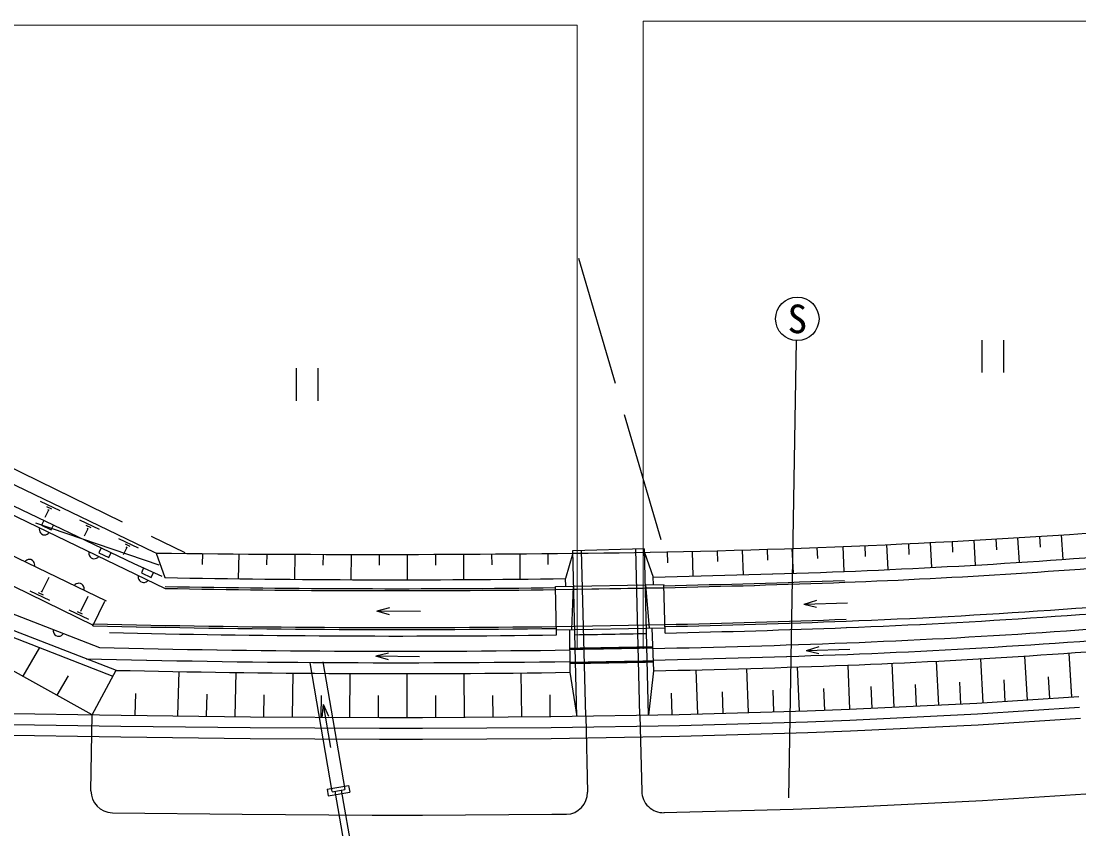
# Model space of a CAD drawing. Units: millimetres, scale not verified. Extents: x 40000 to 680000, y 20000 to 380000.
# Drawn here: x 294526 to 343248, y 257193 to 294399 of the extents above; entities that cross this region are included whole.
import ezdxf
from ezdxf.enums import TextEntityAlignment as Align

# ---------------------------------------------------------------- set-up
doc = ezdxf.new("R2010")
doc.units = ezdxf.units.MM
doc.header["$LTSCALE"] = 1000
doc.linetypes.add('DASHED', pattern=[7.5, 6, -1.5])
for name, color, linetype, lineweight in [('M-BGD', 7, 'Continuous', 25), ('M-BGD-EXST', 7, 'Continuous', 25), ('M-STR-HTXT', 7, 'Continuous', 13)]:
    doc.layers.add(name, color=color, linetype=linetype, lineweight=lineweight)
doc.styles.add('ＭＳ ゴシック', font='')
doc.styles.get('ＭＳ ゴシック').set_extended_font_data('MS Gothic')

msp = doc.modelspace()

# ---------------------------------------------------------------- linework, layer by layer
at = {"layer": 'M-BGD', "linetype": 'DASHED'}
for p, q in [((324006, 270512), (320175, 283625)), ((324006, 270512), (320175, 283625)), ((300882, 269338), (280810, 276187)), ((300882, 269338), (281376, 275994)), ((293785, 273977), (302060, 269928)), ((293785, 273977), (302060, 269928)), ((319143, 268214), (324142, 268303)), ((319143, 268214), (324142, 268302)), ((319983, 268379), (323283, 268437)), ((319983, 268379), (323283, 268437)), ((319173, 266514), (324172, 266603)), ((319173, 266515), (324172, 266603)), ((320032, 266380), (323332, 266438)), ((320032, 266380), (323332, 266438)), ((307827, 264834), (308846, 258902)), ((307827, 264834), (308846, 258902)), ((308428, 264883), (309437, 259003)), ((308428, 264883), (309437, 259003)), ((308623, 259016), (309609, 259185)), ((308623, 259016), (309609, 259185)), ((308623, 259016), (308674, 258720)), ((308623, 259016), (308674, 258720)), ((308674, 258720), (309660, 258889)), ((308674, 258720), (309660, 258889)), ((308846, 258902), (309437, 259003)), ((308846, 258902), (309437, 259003)), ((310998, 247253), (308994, 258927)), ((311293, 247304), (309289, 258978)), ((309609, 259185), (309660, 258889)), ((309609, 259185), (309660, 258889))]:
    msp.add_line(p, q, dxfattribs=at)
at = {"layer": 'M-BGD'}
for p, q in [((300673, 269924), (292705, 273752)), ((300673, 269924), (292705, 273752)), ((292106, 273059), (299712, 269417)), ((292106, 273059), (299712, 269417)), ((292179, 272595), (301159, 268268)), ((292179, 272595), (301159, 268268)), ((296323, 271845), (295421, 272275)), ((296323, 271845), (295421, 272275)), ((295786, 271879), (295624, 271540)), ((295786, 271879), (295624, 271540)), ((295942, 271916), (295716, 272023)), ((295942, 271916), (295716, 272023)), ((295814, 271866), (295758, 271893)), ((295814, 271866), (295758, 271893)), ((295567, 271402), (295459, 271176)), ((295567, 271402), (295459, 271176)), ((298129, 270984), (297226, 271414)), ((298129, 270984), (297226, 271414)), ((291505, 271033), (298436, 267693)), ((291505, 271033), (298436, 267693)), ((295369, 271058), (295361, 270995)), ((295369, 271058), (295361, 270995)), ((295361, 270995), (295367, 270937)), ((295361, 270995), (295367, 270937)), ((295367, 270937), (295390, 270871)), ((295367, 270937), (295390, 270871)), ((295459, 271176), (295910, 270961)), ((295459, 271176), (295910, 270961)), ((295910, 270961), (296018, 271186)), ((295910, 270961), (296018, 271186)), ((297591, 271019), (297428, 270676)), ((297591, 271019), (297428, 270676)), ((297747, 271055), (297522, 271163)), ((297747, 271055), (297522, 271163)), ((297620, 271005), (297563, 271032)), ((297620, 271005), (297563, 271032)), ((295390, 270871), (295422, 270822)), ((295390, 270871), (295422, 270822)), ((295422, 270822), (295467, 270778)), ((295422, 270822), (295468, 270778)), ((295467, 270778), (295540, 270743)), ((295468, 270778), (295540, 270743)), ((295540, 270743), (295602, 270735)), ((295540, 270743), (295602, 270735)), ((295602, 270735), (295660, 270740)), ((295602, 270735), (295660, 270740)), ((295660, 270740), (295727, 270764)), ((295660, 270740), (295727, 270764)), ((295727, 270764), (295776, 270796)), ((295727, 270764), (295776, 270796)), ((295776, 270796), (295820, 270841)), ((295776, 270796), (295820, 270841)), ((299934, 270123), (299031, 270554)), ((299934, 270123), (299031, 270554)), ((337409, 270434), (337435, 269934)), ((337409, 270433), (337435, 269934)), ((338414, 270488), (338477, 269343)), ((338414, 270488), (338477, 269343)), ((339419, 270546), (339448, 270046)), ((339419, 270546), (339448, 270047)), ((340425, 270606), (340492, 269467)), ((340425, 270606), (340492, 269467)), ((341430, 270668), (341460, 270169)), ((341430, 270668), (341460, 270169)), ((342435, 270733), (342507, 269604)), ((342435, 270733), (342507, 269604)), ((297646, 269961), (297638, 269898)), ((297646, 269961), (297638, 269898)), ((298219, 270132), (298111, 269907)), ((298219, 270132), (298111, 269907)), ((299397, 270158), (299232, 269812)), ((299397, 270158), (299232, 269812)), ((299553, 270195), (299327, 270302)), ((299553, 270195), (299327, 270302)), ((299425, 270145), (299369, 270171)), ((299425, 270145), (299369, 270171)), ((300739, 269893), (300673, 269924)), ((300739, 269893), (300673, 269924)), ((319943, 270019), (323242, 270100)), ((319943, 270019), (323242, 270100)), ((320130, 262371), (319943, 270019)), ((320130, 262371), (319943, 270019)), ((320530, 262381), (320343, 270029)), ((320530, 262381), (320343, 270029)), ((323029, 262421), (322843, 270069)), ((323029, 262421), (322843, 270069)), ((323429, 262431), (323243, 270079)), ((323429, 262431), (323243, 270079)), ((323246, 269930), (323644, 268792)), ((323246, 269930), (323644, 268792)), ((324289, 269949), (324303, 269449)), ((324289, 269949), (324303, 269449)), ((325438, 269974), (325474, 268834)), ((325438, 269974), (325474, 268834)), ((326586, 270003), (326604, 269503)), ((326586, 270003), (326604, 269503)), ((327735, 270035), (327778, 268895)), ((327735, 270035), (327778, 268895)), ((328883, 270070), (328904, 269570)), ((328883, 270070), (328904, 269570)), ((330032, 270108), (330082, 268966)), ((330032, 270108), (330082, 268966)), ((331180, 270150), (331203, 269650)), ((331180, 270150), (331203, 269651)), ((332380, 270197), (332427, 269048)), ((332380, 270197), (332427, 269048)), ((333386, 270239), (333408, 269740)), ((333386, 270239), (333408, 269740)), ((334392, 270284), (334444, 269133)), ((334392, 270284), (334444, 269134)), ((335398, 270331), (335421, 269832)), ((335398, 270331), (335421, 269832)), ((336403, 270381), (336461, 269232)), ((336403, 270381), (336461, 269232)), ((297794, 262446), (284985, 269568)), ((297794, 262446), (284985, 269568)), ((294739, 269541), (294695, 269496)), ((294739, 269541), (294695, 269496)), ((294788, 269573), (294739, 269541)), ((294788, 269573), (294739, 269541)), ((294855, 269597), (294788, 269573)), ((294855, 269597), (294788, 269573)), ((294913, 269602), (294855, 269597)), ((294913, 269602), (294855, 269597)), ((294975, 269594), (294913, 269602)), ((294975, 269594), (294913, 269602)), ((295047, 269559), (294975, 269594)), ((295047, 269559), (294975, 269594)), ((295093, 269515), (295047, 269559)), ((295093, 269515), (295047, 269559)), ((295125, 269466), (295093, 269515)), ((295125, 269466), (295093, 269515)), ((295148, 269400), (295125, 269466)), ((295148, 269400), (295125, 269466)), ((297638, 269898), (297644, 269840)), ((297638, 269898), (297644, 269840)), ((297644, 269840), (297667, 269773)), ((297644, 269840), (297667, 269773)), ((297667, 269773), (297699, 269725)), ((297667, 269773), (297699, 269725)), ((297699, 269725), (297744, 269681)), ((297699, 269725), (297744, 269681)), ((297744, 269681), (297816, 269646)), ((297744, 269681), (297816, 269646)), ((297816, 269646), (297879, 269638)), ((297816, 269646), (297879, 269638)), ((297879, 269638), (297937, 269643)), ((297879, 269638), (297937, 269643)), ((297937, 269643), (298004, 269666)), ((297937, 269643), (298004, 269666)), ((298004, 269666), (298053, 269698)), ((298004, 269666), (298053, 269698)), ((298053, 269698), (298097, 269744)), ((298053, 269698), (298097, 269744)), ((298111, 269907), (298562, 269691)), ((298111, 269907), (298562, 269691)), ((298562, 269691), (298670, 269916)), ((298562, 269691), (298670, 269916)), ((300738, 269893), (301144, 268768)), ((300738, 269893), (301144, 268768)), ((302875, 269870), (302861, 269371)), ((302875, 269870), (302861, 269371)), ((304550, 269856), (304522, 268714)), ((304550, 269856), (304522, 268714)), ((305844, 269848), (305834, 269348)), ((305844, 269848), (305834, 269348)), ((307139, 269841), (307118, 268686)), ((307139, 269841), (307118, 268686)), ((308433, 269837), (308426, 269337)), ((308433, 269837), (308426, 269337)), ((309727, 269835), (309715, 268670)), ((309727, 269834), (309715, 268670)), ((311021, 269834), (311017, 269334)), ((311021, 269834), (311017, 269334)), ((312315, 269836), (312311, 268666)), ((312315, 269836), (312311, 268666)), ((313609, 269839), (313609, 269339)), ((313609, 269839), (313609, 269339)), ((314903, 269845), (314907, 268675)), ((314903, 269845), (314907, 268675)), ((316196, 269853), (316200, 269353)), ((316196, 269853), (316200, 269353)), ((317490, 269862), (317502, 268695)), ((317490, 269862), (317502, 268695)), ((318783, 269874), (318790, 269374)), ((318783, 269874), (318790, 269374)), ((319946, 269886), (319605, 268721)), ((319946, 269886), (319605, 268721)), ((297856, 266558), (292652, 269104)), ((297856, 266558), (292652, 269104)), ((295145, 269279), (295154, 269342)), ((295145, 269279), (295154, 269342)), ((295154, 269342), (295148, 269400)), ((295154, 269342), (295148, 269400)), ((299712, 269417), (301014, 268827)), ((299712, 269417), (301014, 268827)), ((300168, 269211), (300065, 268983)), ((300168, 269211), (300065, 268983)), ((300065, 268983), (300520, 268776)), ((300065, 268983), (300520, 268776)), ((300520, 268776), (300624, 269004)), ((300520, 268776), (300624, 269004)), ((295483, 268106), (295813, 268780)), ((295483, 268106), (295813, 268780)), ((297065, 268476), (297016, 268444)), ((297065, 268476), (297016, 268444)), ((297132, 268499), (297065, 268476)), ((297132, 268499), (297065, 268476)), ((297190, 268505), (297132, 268499)), ((297190, 268505), (297132, 268499)), ((297253, 268497), (297190, 268505)), ((297253, 268497), (297190, 268505)), ((297325, 268462), (297253, 268497)), ((297325, 268462), (297253, 268497)), ((297370, 268418), (297325, 268462)), ((297370, 268418), (297325, 268462)), ((299923, 268864), (299915, 268801)), ((299923, 268864), (299915, 268801)), ((299915, 268801), (299920, 268743)), ((299915, 268801), (299920, 268743)), ((299920, 268743), (299944, 268676)), ((299920, 268743), (299944, 268676)), ((299944, 268676), (299976, 268627)), ((299944, 268676), (299976, 268627)), ((299976, 268627), (300021, 268583)), ((299976, 268627), (300021, 268583)), ((300021, 268583), (300093, 268549)), ((300021, 268583), (300093, 268549)), ((300093, 268549), (300156, 268541)), ((300093, 268549), (300156, 268541)), ((300156, 268541), (300214, 268546)), ((300156, 268541), (300214, 268546)), ((300214, 268546), (300281, 268569)), ((300214, 268546), (300281, 268569)), ((300281, 268569), (300330, 268601)), ((300281, 268569), (300330, 268601)), ((300330, 268601), (300374, 268647)), ((300330, 268601), (300374, 268647)), ((319613, 268373), (319605, 268721)), ((319613, 268373), (319605, 268721)), ((323653, 268444), (323644, 268792)), ((323653, 268444), (323644, 268792)), ((290728, 268415), (298132, 265543)), ((290728, 268415), (298132, 265543)), ((295845, 267707), (294946, 268145)), ((295845, 267707), (294946, 268145)), ((295552, 267961), (295327, 268071)), ((295552, 267961), (295327, 268071)), ((295511, 268092), (295455, 268119)), ((295511, 268092), (295455, 268119)), ((297016, 268444), (296972, 268399)), ((297016, 268444), (296972, 268399)), ((297402, 268369), (297370, 268418)), ((297402, 268369), (297370, 268418)), ((297425, 268302), (297402, 268369)), ((297425, 268302), (297402, 268369)), ((297423, 268182), (297431, 268244)), ((297423, 268182), (297431, 268244)), ((297431, 268244), (297425, 268302)), ((297431, 268244), (297425, 268302)), ((319188, 266125), (319133, 268364)), ((319188, 266125), (319133, 268364)), ((319140, 268364), (319983, 268379)), ((319140, 268364), (319983, 268379)), ((319892, 266377), (319963, 268379)), ((319892, 266377), (319963, 268379)), ((323283, 268437), (324139, 268453)), ((323283, 268437), (324139, 268452)), ((323472, 266440), (323303, 268438)), ((323471, 266440), (323303, 268438)), ((324187, 266213), (324133, 268452)), ((324187, 266213), (324133, 268452)), ((290474, 267762), (298900, 264495)), ((290474, 267762), (298900, 264495)), ((297281, 267228), (297615, 267913)), ((297281, 267228), (297615, 267913)), ((297831, 266551), (298383, 267682)), ((297831, 266551), (298383, 267682)), ((331160, 267705), (330586, 267531)), ((331160, 267705), (330586, 267531)), ((332585, 267595), (330586, 267531)), ((332585, 267595), (330586, 267531)), ((331170, 267394), (330586, 267531)), ((331170, 267394), (330586, 267531)), ((290366, 267483), (298756, 264229)), ((290366, 267482), (298756, 264229)), ((297642, 266829), (296744, 267268)), ((297642, 266829), (296744, 267268)), ((297349, 267084), (297125, 267193)), ((297349, 267084), (297125, 267193)), ((297309, 267215), (297253, 267242)), ((297309, 267215), (297253, 267242)), ((311496, 267368), (310915, 267218)), ((311496, 267368), (310915, 267218)), ((311493, 267057), (310915, 267218)), ((312915, 267199), (310915, 267218)), ((311493, 267057), (310915, 267218)), ((312915, 267199), (310915, 267218)), ((296005, 266368), (296002, 266305)), ((296005, 266368), (296002, 266305)), ((296002, 266305), (296012, 266247)), ((296002, 266305), (296012, 266247)), ((296012, 266247), (296041, 266183)), ((296012, 266247), (296041, 266183)), ((296041, 266183), (296077, 266137)), ((296041, 266183), (296077, 266137)), ((296077, 266137), (296125, 266096)), ((296077, 266137), (296125, 266096)), ((296125, 266096), (296200, 266067)), ((296125, 266096), (296200, 266067)), ((296200, 266067), (296263, 266064)), ((296200, 266067), (296263, 266064)), ((296263, 266064), (296321, 266074)), ((296263, 266064), (296321, 266074)), ((296321, 266074), (296385, 266103)), ((296321, 266074), (296385, 266103)), ((296385, 266103), (296431, 266139)), ((296385, 266103), (296431, 266139)), ((296431, 266139), (296472, 266187)), ((296431, 266139), (296472, 266187)), ((319175, 266365), (320032, 266380)), ((319175, 266365), (320032, 266380)), ((319792, 266375), (319800, 264403)), ((319792, 266375), (319800, 264403)), ((323332, 266438), (324175, 266453)), ((323332, 266438), (324175, 266453)), ((323571, 266442), (323660, 264471)), ((323571, 266442), (323660, 264471)), ((295369, 265543), (294596, 264224)), ((295369, 265542), (294596, 264224)), ((331268, 265570), (330694, 265396)), ((331268, 265570), (330694, 265396)), ((311452, 265290), (310871, 265140)), ((311452, 265290), (310871, 265140)), ((311449, 264980), (310871, 265140)), ((312871, 265122), (310871, 265140)), ((311449, 264980), (310871, 265140)), ((312871, 265122), (310871, 265140)), ((332693, 265461), (330694, 265396)), ((332693, 265461), (330694, 265396)), ((331278, 265260), (330694, 265396)), ((331278, 265260), (330694, 265396)), ((340748, 265154), (340868, 263128)), ((340748, 265154), (340868, 263128)), ((342783, 265292), (342912, 263266)), ((342783, 265292), (342912, 263267)), ((327941, 264578), (328018, 262545)), ((327941, 264578), (328018, 262546)), ((330272, 264650), (330361, 262621)), ((330272, 264650), (330361, 262621)), ((332603, 264732), (332686, 262703)), ((332603, 264732), (332686, 262703)), ((334640, 264818), (334732, 262790)), ((334640, 264818), (334732, 262790)), ((336677, 264917), (336778, 262890)), ((336677, 264917), (336778, 262890)), ((338713, 265029), (338824, 263002)), ((338713, 265029), (338824, 263002)), ((296698, 264249), (296170, 263349)), ((296698, 264249), (296170, 263349)), ((297794, 262446), (298900, 264495)), ((297794, 262446), (298900, 264495)), ((301791, 264436), (301727, 262419)), ((301791, 264436), (301727, 262419)), ((304416, 264395), (304367, 262379)), ((304416, 264395), (304367, 262379)), ((307043, 264366), (307007, 262350)), ((307043, 264366), (307007, 262350)), ((309669, 264350), (309648, 262332)), ((309669, 264350), (309648, 262332)), ((312295, 264346), (312288, 262327)), ((312295, 264346), (312288, 262327)), ((314921, 264355), (314928, 262333)), ((314921, 264355), (314928, 262333)), ((317546, 264375), (317567, 262351)), ((317546, 264375), (317567, 262351)), ((319800, 264403), (320130, 262371)), ((319800, 264403), (320130, 262371)), ((323660, 264471), (323429, 262431)), ((323660, 264471), (323429, 262431)), ((325610, 264516), (325675, 262477)), ((325610, 264516), (325675, 262477)), ((341829, 264194), (341890, 263196)), ((341829, 264194), (341890, 263196)), ((331485, 263660), (331533, 262662)), ((331485, 263660), (331532, 262662)), ((333666, 263744), (333709, 262745)), ((333666, 263744), (333709, 262745)), ((335708, 263837), (335755, 262838)), ((335708, 263837), (335755, 262838)), ((337749, 263943), (337801, 262944)), ((337749, 263943), (337801, 262944)), ((339789, 264062), (339846, 263063)), ((339789, 264062), (339846, 263063)), ((299795, 263432), (299760, 262432)), ((299795, 263432), (299760, 262433)), ((303075, 263397), (303047, 262397)), ((303075, 263397), (303047, 262397)), ((305708, 263362), (305687, 262363)), ((305708, 263362), (305687, 262363)), ((308341, 263340), (308327, 262340)), ((308341, 263339), (308327, 262340)), ((310975, 263328), (310968, 262328)), ((310975, 263328), (310968, 262328)), ((313608, 263328), (313608, 262328)), ((313608, 263328), (313608, 262328)), ((316241, 263340), (316247, 262340)), ((316241, 263340), (316247, 262340)), ((318873, 263364), (318886, 262364)), ((318873, 263364), (318886, 262364)), ((324475, 263446), (324503, 262446)), ((324475, 263446), (324503, 262446)), ((326812, 263510), (326846, 262510)), ((326812, 263510), (326846, 262511)), ((329149, 263582), (329189, 262582)), ((329149, 263581), (329190, 262582)), ((308396, 262318), (308451, 262915)), ((308396, 262318), (308451, 262915)), ((308702, 262370), (308451, 262915)), ((308789, 260944), (308451, 262915)), ((308702, 262370), (308451, 262915)), ((308789, 260944), (308451, 262915)), ((297742, 258946), (297794, 262446)), ((297742, 258946), (297794, 262446)), ((320530, 262381), (320615, 258882)), ((320530, 262381), (320615, 258882)), ((323029, 262421), (323115, 258922)), ((323029, 262421), (323115, 258922))]:
    msp.add_line(p, q, dxfattribs=at)
for points in [[(332686, 262703), (338549, 262989), (343248, 263291)], [(332686, 262703), (338549, 262989), (343248, 263291)], [(313008, 262327), (318931, 262362), (324838, 262458), (330727, 262628), (332686, 262703)], [(313008, 262327), (318931, 262362), (324838, 262458), (330727, 262628), (332686, 262703)], [(332706, 262204), (338578, 262490), (343284, 262792)], [(332706, 262204), (338578, 262490), (343284, 262792)], [(293151, 262517), (299126, 262426), (305086, 262359), (311030, 262328), (313008, 262327)], [(293151, 262517), (299126, 262426), (305086, 262359), (311030, 262328), (313008, 262327)], [(313008, 261827), (318936, 261862), (324849, 261958), (330745, 262129), (332706, 262204)], [(313008, 261827), (318936, 261862), (324849, 261958), (330745, 262129), (332706, 262204)], [(332727, 261704), (338606, 261991), (343320, 262293)], [(332727, 261704), (338606, 261991), (343320, 262293)], [(293142, 262017), (299119, 261926), (305081, 261859), (311029, 261828), (313008, 261827)], [(293142, 262017), (299119, 261926), (305081, 261859), (311029, 261828), (313008, 261827)], [(313009, 261327), (318942, 261362), (324860, 261458), (330763, 261629), (332727, 261704)], [(313009, 261327), (318942, 261362), (324860, 261458), (330763, 261629), (332727, 261704)], [(293134, 261517), (299112, 261426), (305077, 261359), (311028, 261328), (313009, 261327)], [(293134, 261517), (299112, 261426), (305077, 261359), (311028, 261328), (313009, 261327)], [(332869, 258207), (338806, 258496), (343569, 258802)], [(332869, 258207), (338806, 258496), (343569, 258802)], [(298730, 257931), (304712, 257862), (310688, 257829), (313013, 257827)], [(298730, 257931), (304712, 257862), (310688, 257829), (313013, 257827)], [(313013, 257827), (318979, 257862), (319642, 257869)], [(313013, 257827), (318979, 257862), (319642, 257869)], [(324135, 257942), (330087, 258103), (332869, 258207)], [(324135, 257942), (330087, 258103), (332869, 258207)]]:
    msp.add_lwpolyline(points, dxfattribs=at)
for centre, radius, start, end in [((316040, 671348), 401484, 271.06405, 274.59703), ((316040, 671348), 401484, 271.06405, 274.59703), ((310648, 1098170), 828336, 269.31449, 270.8887), ((310648, 1098170), 828336, 269.31448, 270.88869), ((320013, 585898), 317093, 272.24493, 275.30333), ((320013, 585898), 317093, 272.24492, 275.30333), ((320013, 585898), 317593, 272.24493, 275.09993), ((320013, 585898), 317593, 272.24492, 275.09992), ((311815, 824970), 556304, 271.21837, 272.125), ((311816, 824970), 556304, 271.21837, 272.12499), ((311815, 824970), 556304, 268.90085, 270.80227), ((311816, 824970), 556304, 268.90085, 270.80226), ((311815, 824970), 556714, 271.26793, 272.125), ((311816, 824970), 556714, 271.26792, 272.12499), ((311815, 824970), 556804, 271.26793, 272.125), ((311816, 824970), 556804, 271.26792, 272.12499), ((311815, 824970), 556804, 268.90342, 270.75341), ((311816, 824970), 556804, 268.90341, 270.7534), ((311815, 824970), 556714, 268.90342, 270.75341), ((311816, 824970), 556714, 268.90341, 270.7534), ((320013, 585898), 319383, 272.24493, 275.62727), ((320013, 585898), 319383, 272.24492, 275.62726), ((320013, 585898), 319683, 272.24493, 275.4937), ((320013, 585898), 319683, 272.24492, 275.49369), ((311815, 824970), 558594, 268.56543, 270.75548), ((311816, 824970), 558594, 268.56543, 270.75547), ((311815, 824970), 558504, 268.56543, 270.75548), ((311816, 824970), 558504, 268.56543, 270.75547), ((311815, 824970), 558504, 271.26835, 272.125), ((311816, 824970), 558504, 271.26834, 272.12499), ((311815, 824970), 558594, 271.26835, 272.125), ((311816, 824970), 558594, 271.26834, 272.12499), ((320013, 585898), 320383, 272.24493, 275.46616), ((320013, 585898), 320383, 272.24492, 275.46615), ((311815, 824970), 558894, 268.64502, 270.75582), ((311816, 824970), 558894, 268.64501, 270.75581), ((311815, 824970), 558894, 271.26842, 272.125), ((311816, 824970), 558894, 271.26841, 272.12499), ((320013, 585898), 320913, 272.24493, 275.46853), ((320013, 585898), 320913, 272.24492, 275.46853), ((311815, 824970), 559594, 268.59886, 270.81713), ((311816, 824970), 559594, 268.59886, 270.81712), ((311815, 824970), 559594, 271.20808, 272.125), ((311816, 824970), 559594, 271.20807, 272.12499), ((320013, 585898), 321413, 272.24493, 275.23588), ((320013, 585898), 321413, 272.24492, 275.23587), ((311815, 824970), 560124, 271.20936, 272.125), ((311816, 824970), 560124, 271.20935, 272.12499), ((311815, 824970), 560124, 268.53796, 270.81658), ((311816, 824970), 560124, 268.53795, 270.81657), ((311815, 824970), 560624, 271.21056, 272.125), ((311816, 824970), 560624, 271.21056, 272.12499), ((311815, 824970), 560624, 268.67991, 270.81606), ((311816, 824970), 560624, 268.67991, 270.81606), ((298742, 258932), 1000, 179.1584, 269.1565), ((298742, 258931), 1000, 179.1584, 269.1565), ((319615, 258866), 1000, 271.3988, 0.9158), ((319615, 258866), 1000, 271.3988, 0.9158), ((324115, 258938), 1000, 180.9179, 271.401), ((324115, 258938), 1000, 180.9179, 271.401)]:
    msp.add_arc(centre, radius, start, end, dxfattribs=at)
at = {"layer": 'M-BGD', "linetype": 'DASHED'}
for centre, radius, start, end in [((311815, 824970), 558894, 270.84296, 271.18128), ((311816, 824970), 558894, 270.84296, 271.18127), ((311815, 824970), 559509, 270.81722, 271.20787), ((311815, 824970), 559559, 270.81716, 271.20799), ((311816, 824970), 559509, 270.81721, 271.20787), ((311816, 824970), 559559, 270.81716, 271.20799), ((311815, 824970), 560159, 270.81654, 271.20944), ((311815, 824970), 560209, 270.81649, 271.20956), ((311816, 824970), 560159, 270.81654, 271.20944), ((311816, 824970), 560209, 270.81648, 271.20956)]:
    msp.add_arc(centre, radius, start, end, dxfattribs=at)
at = {"layer": 'M-BGD-EXST'}
for p, q in [((329886, 258615), (330244, 279685)), ((338776, 279711), (338776, 278211)), ((339776, 279711), (339776, 278211)), ((307197, 278413), (307197, 276913)), ((308197, 278413), (308197, 276913))]:
    msp.add_line(p, q, dxfattribs=at)
msp.add_circle((330280, 280685), 1000, dxfattribs=at)
at = {"layer": 'M-STR-HTXT'}
for p, q in [((323176, 265491), (323179, 294399)), ((323179, 294399), (363548, 294395)), ((292315, 294213), (320143, 294209)), ((320140, 265438), (320143, 294209))]:
    msp.add_line(p, q, dxfattribs=at)

# ---------------------------------------------------------------- texts
at = {"layer": 'M-BGD-EXST', "style": 'ＭＳ ゴシック'}
msp.add_text('S', height=1320, rotation=359.994, dxfattribs=at).set_placement((330280, 280685), align=Align.MIDDLE_CENTER)

doc.saveas('drawing.dxf')
